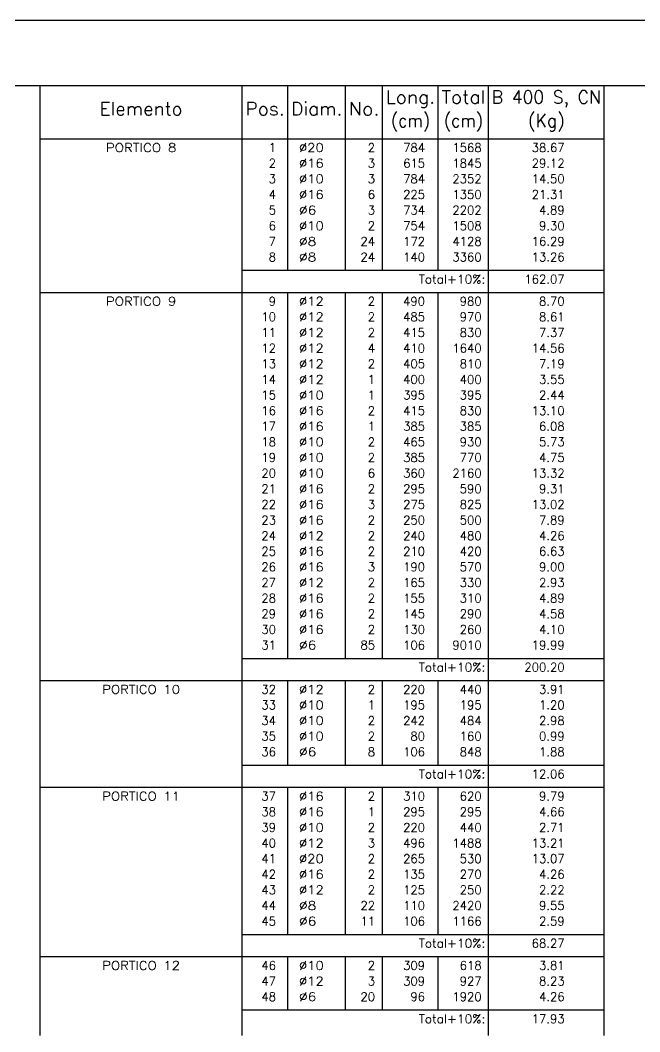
# Model space of a CAD drawing. Header units: millimetres. Extents: x 709.5 to 769, y 350.8 to 392.8.
# Drawn here: x 759.28 to 764.04, y 385.07 to 392.83 of the extents above; entities that cross this region are included whole.
import ezdxf
from ezdxf.enums import TextEntityAlignment as Align

# ---------------------------------------------------------------- set-up
doc = ezdxf.new("R2010")
doc.units = ezdxf.units.MM
doc.linetypes.add('CYPELINEA', pattern=[0])
for name, color, linetype in [('015', 1, 'Continuous'), ('07', 6, 'Continuous'), ('TABLAS', 1, 'CYPELINEA')]:
    doc.layers.add(name, color=color, linetype=linetype)
doc.styles.get("Standard").update_dxf_attribs({"font": 'romans.shx'})

# ---------------------------------------------------------------- blocks, each defined once
blk = doc.blocks.new('A0H')
at = {"layer": '015'}
blk.add_lwpolyline([(-1179, -10), (-1179, 831), (10, 831), (10, -10)], close=True, dxfattribs=at)
at = {"layer": '07'}
blk.add_lwpolyline([(-1154, 0), (-1154, 821), (0, 821), (0, 0)], close=True, dxfattribs=at)

msp = doc.modelspace()

# ---------------------------------------------------------------- linework, layer by layer
at = {"layer": 'TABLAS'}
for p, q in [((759.4358, 392.3341), (763.7638, 392.3341)), ((759.4358, 391.8991), (759.4358, 392.3341)), ((760.9858, 391.8991), (760.9858, 392.3341)), ((761.3373, 391.8991), (761.3373, 392.3341)), ((761.7803, 391.8991), (761.7803, 392.3341)), ((762.0643, 391.8991), (762.0643, 392.3341)), ((762.4908, 391.8991), (762.4908, 392.3341)), ((762.8768, 391.8991), (762.8768, 392.3341)), ((763.7638, 391.8991), (763.7638, 392.3341)), ((759.4358, 391.9241), (763.7638, 391.9241)), ((759.4358, 390.7691), (759.4358, 391.8991)), ((760.9858, 390.7691), (760.9858, 391.8991)), ((761.3373, 390.9141), (761.3373, 391.8991)), ((761.7803, 390.9141), (761.7803, 391.8991)), ((762.0643, 390.9141), (762.0643, 391.8991)), ((762.4908, 390.9141), (762.4908, 391.8991)), ((762.8768, 390.7691), (762.8768, 391.8991)), ((763.7638, 390.7691), (763.7638, 391.8991)), ((760.9858, 390.9141), (763.7638, 390.9141)), ((759.4358, 390.7191), (759.4358, 390.7691)), ((759.4358, 390.7441), (763.7638, 390.7441)), ((759.4358, 387.7891), (759.4358, 390.7191)), ((760.9858, 390.7191), (760.9858, 390.7691)), ((760.9858, 387.7891), (760.9858, 390.7191)), ((761.3373, 390.7191), (761.3373, 390.7441)), ((761.3373, 387.9341), (761.3373, 390.7191)), ((761.7803, 390.7191), (761.7803, 390.7441)), ((761.7803, 387.9341), (761.7803, 390.7191)), ((762.0643, 390.7191), (762.0643, 390.7441)), ((762.0643, 387.9341), (762.0643, 390.7191)), ((762.4908, 390.7191), (762.4908, 390.7441)), ((762.4908, 387.9341), (762.4908, 390.7191)), ((762.8768, 390.7191), (762.8768, 390.7691)), ((762.8768, 387.7891), (762.8768, 390.7191)), ((763.7638, 390.7191), (763.7638, 390.7691)), ((763.7638, 387.7891), (763.7638, 390.7191)), ((760.9858, 387.9341), (763.7638, 387.9341)), ((759.4358, 387.7391), (759.4358, 387.7891)), ((759.4358, 387.7641), (763.7638, 387.7641)), ((760.9858, 387.7391), (760.9858, 387.7891)), ((761.3373, 387.7391), (761.3373, 387.7641)), ((761.7803, 387.7391), (761.7803, 387.7641)), ((762.0643, 387.7391), (762.0643, 387.7641)), ((762.4908, 387.7391), (762.4908, 387.7641)), ((762.8768, 387.7391), (762.8768, 387.7891)), ((763.7638, 387.7391), (763.7638, 387.7891)), ((759.4358, 386.9691), (759.4358, 387.7391)), ((760.9858, 386.9691), (760.9858, 387.7391)), ((761.3373, 387.1141), (761.3373, 387.7391)), ((761.7803, 387.1141), (761.7803, 387.7391)), ((762.0643, 387.1141), (762.0643, 387.7391)), ((762.4908, 387.1141), (762.4908, 387.7391)), ((762.8768, 386.9691), (762.8768, 387.7391)), ((763.7638, 386.9691), (763.7638, 387.7391)), ((760.9858, 387.1141), (763.7638, 387.1141)), ((759.4358, 386.9191), (759.4358, 386.9691)), ((759.4358, 386.9441), (763.7638, 386.9441)), ((759.4358, 385.6691), (759.4358, 386.9191)), ((760.9858, 386.9191), (760.9858, 386.9691)), ((760.9858, 385.6691), (760.9858, 386.9191)), ((761.3373, 386.9191), (761.3373, 386.9441)), ((761.3373, 385.8141), (761.3373, 386.9191)), ((761.7803, 386.9191), (761.7803, 386.9441)), ((761.7803, 385.8141), (761.7803, 386.9191)), ((762.0643, 386.9191), (762.0643, 386.9441)), ((762.0643, 385.8141), (762.0643, 386.9191)), ((762.4908, 386.9191), (762.4908, 386.9441)), ((762.4908, 385.8141), (762.4908, 386.9191)), ((762.8768, 386.9191), (762.8768, 386.9691)), ((762.8768, 385.6691), (762.8768, 386.9191)), ((763.7638, 386.9191), (763.7638, 386.9691)), ((763.7638, 385.6691), (763.7638, 386.9191)), ((760.9858, 385.8141), (763.7638, 385.8141)), ((759.4358, 385.6191), (759.4358, 385.6691)), ((760.9858, 385.6191), (760.9858, 385.6691)), ((762.8768, 385.6191), (762.8768, 385.6691)), ((763.7638, 385.6191), (763.7638, 385.6691)), ((759.4358, 385.6441), (763.7638, 385.6441)), ((759.4358, 385.0891), (759.4358, 385.6191)), ((760.9858, 385.0891), (760.9858, 385.6191)), ((761.3373, 385.6191), (761.3373, 385.6441)), ((761.3373, 385.2341), (761.3373, 385.6191)), ((761.7803, 385.6191), (761.7803, 385.6441)), ((761.7803, 385.2341), (761.7803, 385.6191)), ((762.0643, 385.6191), (762.0643, 385.6441)), ((762.0643, 385.2341), (762.0643, 385.6191)), ((762.4908, 385.6191), (762.4908, 385.6441)), ((762.4908, 385.2341), (762.4908, 385.6191)), ((762.8768, 385.0891), (762.8768, 385.6191)), ((763.7638, 385.0891), (763.7638, 385.6191)), ((760.9858, 385.2341), (763.7638, 385.2341)), ((759.4358, 385.0391), (759.4358, 385.0891)), ((760.9858, 385.0391), (760.9858, 385.0891)), ((762.8768, 385.0391), (762.8768, 385.0891)), ((763.7638, 385.0391), (763.7638, 385.0891))]:
    msp.add_line(p, q, dxfattribs=at)

# ---------------------------------------------------------------- block references
at = {"linetype": 'Continuous', "xscale": 0.05000000000001137, "yscale": 0.05000000000001137, "zscale": 0.05}
msp.add_blockref('A0H', (768.4619, 351.2841), dxfattribs=at)

# ---------------------------------------------------------------- texts
at = {"layer": 'TABLAS'}
for s, height, width, p, p2 in [('Long.', 0.1, 0.988313, (762.0896, 392.1941), (762.4661, 392.1941)), ('Total', 0.1, 1.008, (762.5158, 392.1941), (762.8518, 392.1941)), ('B 400 S, CN', 0.1, 0.825211, (762.9018, 392.1941), (763.7388, 392.1941)), ('Elemento', 0.1, 0.95625, (759.8921, 392.1041), (760.5296, 392.1041)), ('Pos.', 0.1, 1.005, (761.0111, 392.1041), (761.3126, 392.1041)), ('Diam.', 0.1, 0.9825, (761.3623, 392.1041), (761.7553, 392.1041)), ('No.', 0.1, 1.045532, (761.8053, 392.1041), (762.0393, 392.1041)), ('(cm)', 0.1, 0.875, (762.1278, 392.0141), (762.4278, 392.0141)), ('(cm)', 0.1, 0.875, (762.5338, 392.0141), (762.8338, 392.0141)), ('(Kg)', 0.1, 0.925313, (763.1793, 392.0141), (763.4613, 392.0141)), ('PORTICO 8', 0.06665, 1.008625, (759.9403, 391.8225), (760.4813, 391.8225)), ('1', 0.0667, 1.604037, (761.1898, 391.8225), (761.2458, 391.8225)), ('%%c20', 0.06665, 1.069017, (761.4218, 391.8225), (761.6118, 391.8225)), ('2', 0.0667, 1.037907, (761.9503, 391.8225), (762.0063, 391.8225)), ('784', 0.06665, 0.912642, (762.2218, 391.8225), (762.3898, 391.8225)), ('1568', 0.06665, 0.916593, (762.5998, 391.8225), (762.8238, 391.8225)), ('38.67', 0.06665, 0.912642, (763.2083, 391.8225), (763.4603, 391.8225)), ('2', 0.0667, 1.037907, (761.1898, 391.7025), (761.2458, 391.7025)), ('%%c16', 0.06665, 1.069017, (761.4218, 391.7025), (761.6118, 391.7025)), ('3', 0.0667, 1.037907, (761.9503, 391.7025), (762.0063, 391.7025)), ('615', 0.06665, 0.928653, (762.2218, 391.7025), (762.3898, 391.7025)), ('1845', 0.06665, 0.916593, (762.5998, 391.7025), (762.8238, 391.7025)), ('29.12', 0.06665, 0.912642, (763.2083, 391.7025), (763.4603, 391.7025)), ('3', 0.0667, 1.037907, (761.1898, 391.5825), (761.2458, 391.5825)), ('%%c10', 0.06665, 1.069017, (761.4218, 391.5825), (761.6118, 391.5825)), ('3', 0.0667, 1.037907, (761.9503, 391.5825), (762.0063, 391.5825)), ('784', 0.06665, 0.912642, (762.2218, 391.5825), (762.3898, 391.5825)), ('2352', 0.06665, 0.916593, (762.5998, 391.5825), (762.8238, 391.5825)), ('14.50', 0.06665, 0.912642, (763.2083, 391.5825), (763.4603, 391.5825)), ('4', 0.0667, 0.980245, (761.1898, 391.4625), (761.2458, 391.4625)), ('%%c16', 0.06665, 1.069017, (761.4218, 391.4625), (761.6118, 391.4625)), ('6', 0.0667, 1.037907, (761.9503, 391.4625), (762.0063, 391.4625)), ('225', 0.06665, 0.928653, (762.2218, 391.4625), (762.3898, 391.4625)), ('1350', 0.06665, 0.916593, (762.5998, 391.4625), (762.8238, 391.4625)), ('21.31', 0.06665, 0.980245, (763.2083, 391.4625), (763.4603, 391.4625)), ('5', 0.0667, 1.037907, (761.1898, 391.3425), (761.2458, 391.3425)), ('%%c6', 0.06665, 1.172793, (761.4218, 391.3425), (761.5558, 391.3425)), ('3', 0.0667, 1.037907, (761.9503, 391.3425), (762.0063, 391.3425)), ('734', 0.06665, 0.912642, (762.2218, 391.3425), (762.3898, 391.3425)), ('2202', 0.06665, 0.916593, (762.5998, 391.3425), (762.8238, 391.3425)), ('4.89', 0.06665, 0.935688, (763.2643, 391.3425), (763.4603, 391.3425)), ('6', 0.0667, 1.037907, (761.1898, 391.2225), (761.2458, 391.2225)), ('%%c10', 0.06665, 1.069017, (761.4218, 391.2225), (761.6118, 391.2225)), ('2', 0.0667, 1.037907, (761.9503, 391.2225), (762.0063, 391.2225)), ('754', 0.06665, 0.912642, (762.2218, 391.2225), (762.3898, 391.2225)), ('1508', 0.06665, 0.916593, (762.5998, 391.2225), (762.8238, 391.2225)), ('9.30', 0.06665, 0.921723, (763.2643, 391.2225), (763.4603, 391.2225)), ('7', 0.0667, 1.037907, (761.1898, 391.1025), (761.2458, 391.1025)), ('%%c8', 0.06665, 1.172793, (761.4218, 391.1025), (761.5558, 391.1025)), ('24', 0.06665, 0.928653, (761.8943, 391.1025), (762.0063, 391.1025)), ('172', 0.06665, 0.928653, (762.2218, 391.1025), (762.3898, 391.1025)), ('4128', 0.06665, 0.916593, (762.5998, 391.1025), (762.8238, 391.1025)), ('16.29', 0.06665, 0.923254, (763.2083, 391.1025), (763.4603, 391.1025)), ('8', 0.0667, 1.037907, (761.1898, 390.9825), (761.2458, 390.9825)), ('%%c8', 0.06665, 1.172793, (761.4218, 390.9825), (761.5558, 390.9825)), ('24', 0.06665, 0.928653, (761.8943, 390.9825), (762.0063, 390.9825)), ('140', 0.06665, 0.928653, (762.2218, 390.9825), (762.3898, 390.9825)), ('3360', 0.06665, 0.916593, (762.5998, 390.9825), (762.8238, 390.9825)), ('13.26', 0.06665, 0.912642, (763.2083, 390.9825), (763.4603, 390.9825)), ('Total+10%:', 0.06665, 0.94709, (762.3408, 390.8125), (762.8518, 390.8125)), ('162.07', 0.06665, 0.906956, (763.1523, 390.8125), (763.4603, 390.8125)), ('PORTICO 9', 0.06665, 1.014629, (759.9403, 390.6425), (760.4813, 390.6425)), ('9', 0.0667, 1.102776, (761.1898, 390.6425), (761.2458, 390.6425)), ('%%c12', 0.06665, 1.069017, (761.4218, 390.6425), (761.6118, 390.6425)), ('2', 0.0667, 1.037907, (761.9503, 390.6425), (762.0063, 390.6425)), ('490', 0.06665, 0.928653, (762.2218, 390.6425), (762.3898, 390.6425)), ('980', 0.06665, 0.928653, (762.6558, 390.6425), (762.8238, 390.6425)), ('8.70', 0.06665, 0.921723, (763.2643, 390.6425), (763.4603, 390.6425)), ('10', 0.06665, 0.953752, (761.1338, 390.5225), (761.2458, 390.5225)), ('%%c12', 0.06665, 1.069017, (761.4218, 390.5225), (761.6118, 390.5225)), ('2', 0.0667, 1.037907, (761.9503, 390.5225), (762.0063, 390.5225)), ('485', 0.06665, 0.928653, (762.2218, 390.5225), (762.3898, 390.5225)), ('970', 0.06665, 0.928653, (762.6558, 390.5225), (762.8238, 390.5225)), ('8.61', 0.06665, 1.012384, (763.2643, 390.5225), (763.4603, 390.5225)), ('11', 0.06665, 1.138349, (761.1338, 390.4025), (761.2458, 390.4025)), ('%%c12', 0.06665, 1.069017, (761.4218, 390.4025), (761.6118, 390.4025)), ('2', 0.0667, 1.037907, (761.9503, 390.4025), (762.0063, 390.4025)), ('415', 0.06665, 0.928653, (762.2218, 390.4025), (762.3898, 390.4025)), ('830', 0.06665, 0.928653, (762.6558, 390.4025), (762.8238, 390.4025)), ('7.37', 0.06665, 0.921723, (763.2643, 390.4025), (763.4603, 390.4025)), ('12', 0.06665, 0.953752, (761.1338, 390.2825), (761.2458, 390.2825)), ('%%c12', 0.06665, 1.069017, (761.4218, 390.2825), (761.6118, 390.2825)), ('4', 0.0667, 0.980245, (761.9503, 390.2825), (762.0063, 390.2825)), ('410', 0.06665, 0.928653, (762.2218, 390.2825), (762.3898, 390.2825)), ('1640', 0.06665, 0.916593, (762.5998, 390.2825), (762.8238, 390.2825)), ('14.56', 0.06665, 0.912642, (763.2083, 390.2825), (763.4603, 390.2825)), ('13', 0.06665, 0.953752, (761.1338, 390.1625), (761.2458, 390.1625)), ('%%c12', 0.06665, 1.069017, (761.4218, 390.1625), (761.6118, 390.1625)), ('2', 0.0667, 1.037907, (761.9503, 390.1625), (762.0063, 390.1625)), ('405', 0.06665, 0.928653, (762.2218, 390.1625), (762.3898, 390.1625)), ('810', 0.06665, 0.928653, (762.6558, 390.1625), (762.8238, 390.1625)), ('7.19', 0.06665, 0.935688, (763.2643, 390.1625), (763.4603, 390.1625)), ('14', 0.06665, 0.928653, (761.1338, 390.0425), (761.2458, 390.0425)), ('%%c12', 0.06665, 1.069017, (761.4218, 390.0425), (761.6118, 390.0425)), ('1', 0.0667, 1.604037, (761.9503, 390.0425), (762.0063, 390.0425)), ('400', 0.06665, 0.928653, (762.2218, 390.0425), (762.3898, 390.0425)), ('400', 0.06665, 0.928653, (762.6558, 390.0425), (762.8238, 390.0425)), ('3.55', 0.06665, 0.921723, (763.2643, 390.0425), (763.4603, 390.0425)), ('15', 0.06665, 0.953752, (761.1338, 389.9225), (761.2458, 389.9225)), ('%%c10', 0.06665, 1.069017, (761.4218, 389.9225), (761.6118, 389.9225)), ('1', 0.0667, 1.604037, (761.9503, 389.9225), (762.0063, 389.9225)), ('395', 0.06665, 0.928653, (762.2218, 389.9225), (762.3898, 389.9225)), ('395', 0.06665, 0.928653, (762.6558, 389.9225), (762.8238, 389.9225)), ('2.44', 0.06665, 0.908168, (763.2643, 389.9225), (763.4603, 389.9225)), ('16', 0.06665, 0.953752, (761.1338, 389.8025), (761.2458, 389.8025)), ('%%c16', 0.06665, 1.069017, (761.4218, 389.8025), (761.6118, 389.8025)), ('2', 0.0667, 1.037907, (761.9503, 389.8025), (762.0063, 389.8025)), ('415', 0.06665, 0.928653, (762.2218, 389.8025), (762.3898, 389.8025)), ('830', 0.06665, 0.928653, (762.6558, 389.8025), (762.8238, 389.8025)), ('13.10', 0.06665, 0.912642, (763.2083, 389.8025), (763.4603, 389.8025)), ('17', 0.06665, 0.953752, (761.1338, 389.6825), (761.2458, 389.6825)), ('%%c16', 0.06665, 1.069017, (761.4218, 389.6825), (761.6118, 389.6825)), ('1', 0.0667, 1.604037, (761.9503, 389.6825), (762.0063, 389.6825)), ('385', 0.06665, 0.928653, (762.2218, 389.6825), (762.3898, 389.6825)), ('385', 0.06665, 0.928653, (762.6558, 389.6825), (762.8238, 389.6825)), ('6.08', 0.06665, 0.921723, (763.2643, 389.6825), (763.4603, 389.6825)), ('18', 0.06665, 0.953752, (761.1338, 389.5625), (761.2458, 389.5625)), ('%%c10', 0.06665, 1.069017, (761.4218, 389.5625), (761.6118, 389.5625)), ('2', 0.0667, 1.037907, (761.9503, 389.5625), (762.0063, 389.5625)), ('465', 0.06665, 0.928653, (762.2218, 389.5625), (762.3898, 389.5625)), ('930', 0.06665, 0.928653, (762.6558, 389.5625), (762.8238, 389.5625)), ('5.73', 0.06665, 0.921723, (763.2643, 389.5625), (763.4603, 389.5625)), ('19', 0.06665, 0.980245, (761.1338, 389.4425), (761.2458, 389.4425)), ('%%c10', 0.06665, 1.069017, (761.4218, 389.4425), (761.6118, 389.4425)), ('2', 0.0667, 1.037907, (761.9503, 389.4425), (762.0063, 389.4425)), ('385', 0.06665, 0.928653, (762.2218, 389.4425), (762.3898, 389.4425)), ('770', 0.06665, 0.928653, (762.6558, 389.4425), (762.8238, 389.4425)), ('4.75', 0.06665, 0.921723, (763.2643, 389.4425), (763.4603, 389.4425)), ('20', 0.06665, 0.953752, (761.1338, 389.3225), (761.2458, 389.3225)), ('%%c10', 0.06665, 1.069017, (761.4218, 389.3225), (761.6118, 389.3225)), ('6', 0.0667, 1.037907, (761.9503, 389.3225), (762.0063, 389.3225)), ('360', 0.06665, 0.928653, (762.2218, 389.3225), (762.3898, 389.3225)), ('2160', 0.06665, 0.916593, (762.5998, 389.3225), (762.8238, 389.3225)), ('13.32', 0.06665, 0.912642, (763.2083, 389.3225), (763.4603, 389.3225)), ('21', 0.06665, 1.138349, (761.1338, 389.2025), (761.2458, 389.2025)), ('%%c16', 0.06665, 1.069017, (761.4218, 389.2025), (761.6118, 389.2025)), ('2', 0.0667, 1.037907, (761.9503, 389.2025), (762.0063, 389.2025)), ('295', 0.06665, 0.928653, (762.2218, 389.2025), (762.3898, 389.2025)), ('590', 0.06665, 0.928653, (762.6558, 389.2025), (762.8238, 389.2025)), ('9.31', 0.06665, 1.012384, (763.2643, 389.2025), (763.4603, 389.2025)), ('22', 0.06665, 0.953752, (761.1338, 389.0825), (761.2458, 389.0825)), ('%%c16', 0.06665, 1.069017, (761.4218, 389.0825), (761.6118, 389.0825)), ('3', 0.0667, 1.037907, (761.9503, 389.0825), (762.0063, 389.0825)), ('275', 0.06665, 0.928653, (762.2218, 389.0825), (762.3898, 389.0825)), ('825', 0.06665, 0.928653, (762.6558, 389.0825), (762.8238, 389.0825)), ('13.02', 0.06665, 0.912642, (763.2083, 389.0825), (763.4603, 389.0825)), ('23', 0.06665, 0.953752, (761.1338, 388.9625), (761.2458, 388.9625)), ('%%c16', 0.06665, 1.069017, (761.4218, 388.9625), (761.6118, 388.9625)), ('2', 0.0667, 1.037907, (761.9503, 388.9625), (762.0063, 388.9625)), ('250', 0.06665, 0.928653, (762.2218, 388.9625), (762.3898, 388.9625)), ('500', 0.06665, 0.928653, (762.6558, 388.9625), (762.8238, 388.9625)), ('7.89', 0.06665, 0.935688, (763.2643, 388.9625), (763.4603, 388.9625)), ('24', 0.06665, 0.928653, (761.1338, 388.8425), (761.2458, 388.8425)), ('%%c12', 0.06665, 1.069017, (761.4218, 388.8425), (761.6118, 388.8425)), ('2', 0.0667, 1.037907, (761.9503, 388.8425), (762.0063, 388.8425)), ('240', 0.06665, 0.928653, (762.2218, 388.8425), (762.3898, 388.8425)), ('480', 0.06665, 0.928653, (762.6558, 388.8425), (762.8238, 388.8425)), ('4.26', 0.06665, 0.921723, (763.2643, 388.8425), (763.4603, 388.8425)), ('25', 0.06665, 0.953752, (761.1338, 388.7225), (761.2458, 388.7225)), ('%%c16', 0.06665, 1.069017, (761.4218, 388.7225), (761.6118, 388.7225)), ('2', 0.0667, 1.037907, (761.9503, 388.7225), (762.0063, 388.7225)), ('210', 0.06665, 0.928653, (762.2218, 388.7225), (762.3898, 388.7225)), ('420', 0.06665, 0.928653, (762.6558, 388.7225), (762.8238, 388.7225)), ('6.63', 0.06665, 0.921723, (763.2643, 388.7225), (763.4603, 388.7225)), ('26', 0.06665, 0.953752, (761.1338, 388.6025), (761.2458, 388.6025)), ('%%c16', 0.06665, 1.069017, (761.4218, 388.6025), (761.6118, 388.6025)), ('3', 0.0667, 1.037907, (761.9503, 388.6025), (762.0063, 388.6025)), ('190', 0.06665, 0.928653, (762.2218, 388.6025), (762.3898, 388.6025)), ('570', 0.06665, 0.928653, (762.6558, 388.6025), (762.8238, 388.6025)), ('9.00', 0.06665, 0.921723, (763.2643, 388.6025), (763.4603, 388.6025)), ('27', 0.06665, 0.953752, (761.1338, 388.4825), (761.2458, 388.4825)), ('%%c12', 0.06665, 1.069017, (761.4218, 388.4825), (761.6118, 388.4825)), ('2', 0.0667, 1.037907, (761.9503, 388.4825), (762.0063, 388.4825)), ('165', 0.06665, 0.928653, (762.2218, 388.4825), (762.3898, 388.4825)), ('330', 0.06665, 0.928653, (762.6558, 388.4825), (762.8238, 388.4825)), ('2.93', 0.06665, 0.921723, (763.2643, 388.4825), (763.4603, 388.4825)), ('28', 0.06665, 0.953752, (761.1338, 388.3625), (761.2458, 388.3625)), ('%%c16', 0.06665, 1.069017, (761.4218, 388.3625), (761.6118, 388.3625)), ('2', 0.0667, 1.037907, (761.9503, 388.3625), (762.0063, 388.3625)), ('155', 0.06665, 0.928653, (762.2218, 388.3625), (762.3898, 388.3625)), ('310', 0.06665, 0.928653, (762.6558, 388.3625), (762.8238, 388.3625)), ('4.89', 0.06665, 0.935688, (763.2643, 388.3625), (763.4603, 388.3625)), ('29', 0.06665, 0.980245, (761.1338, 388.2425), (761.2458, 388.2425)), ('%%c16', 0.06665, 1.069017, (761.4218, 388.2425), (761.6118, 388.2425)), ('2', 0.0667, 1.037907, (761.9503, 388.2425), (762.0063, 388.2425)), ('145', 0.06665, 0.928653, (762.2218, 388.2425), (762.3898, 388.2425)), ('290', 0.06665, 0.928653, (762.6558, 388.2425), (762.8238, 388.2425)), ('4.58', 0.06665, 0.921723, (763.2643, 388.2425), (763.4603, 388.2425)), ('30', 0.06665, 0.953752, (761.1338, 388.1225), (761.2458, 388.1225)), ('%%c16', 0.06665, 1.069017, (761.4218, 388.1225), (761.6118, 388.1225)), ('2', 0.0667, 1.037907, (761.9503, 388.1225), (762.0063, 388.1225)), ('130', 0.06665, 0.928653, (762.2218, 388.1225), (762.3898, 388.1225)), ('260', 0.06665, 0.928653, (762.6558, 388.1225), (762.8238, 388.1225)), ('4.10', 0.06665, 0.921723, (763.2643, 388.1225), (763.4603, 388.1225)), ('31', 0.06665, 1.138349, (761.1338, 388.0025), (761.2458, 388.0025)), ('%%c6', 0.06665, 1.172793, (761.4218, 388.0025), (761.5558, 388.0025)), ('85', 0.06665, 0.953752, (761.8943, 388.0025), (762.0063, 388.0025)), ('106', 0.06665, 0.928653, (762.2218, 388.0025), (762.3898, 388.0025)), ('9010', 0.06665, 0.916593, (762.5998, 388.0025), (762.8238, 388.0025)), ('19.99', 0.06665, 0.923254, (763.2083, 388.0025), (763.4603, 388.0025)), ('Total+10%:', 0.06665, 0.94709, (762.3408, 387.8325), (762.8518, 387.8325)), ('200.20', 0.06665, 0.906956, (763.1523, 387.8325), (763.4603, 387.8325)), ('PORTICO 10', 0.06665, 0.995249, (759.9123, 387.6625), (760.5093, 387.6625)), ('32', 0.06665, 0.953752, (761.1338, 387.6625), (761.2458, 387.6625)), ('%%c12', 0.06665, 1.069017, (761.4218, 387.6625), (761.6118, 387.6625)), ('2', 0.0667, 1.037907, (761.9503, 387.6625), (762.0063, 387.6625)), ('220', 0.06665, 0.928653, (762.2218, 387.6625), (762.3898, 387.6625)), ('440', 0.06665, 0.928653, (762.6558, 387.6625), (762.8238, 387.6625)), ('3.91', 0.06665, 1.012384, (763.2643, 387.6625), (763.4603, 387.6625)), ('33', 0.06665, 0.953752, (761.1338, 387.5425), (761.2458, 387.5425)), ('%%c10', 0.06665, 1.069017, (761.4218, 387.5425), (761.6118, 387.5425)), ('1', 0.0667, 1.604037, (761.9503, 387.5425), (762.0063, 387.5425)), ('195', 0.06665, 0.928653, (762.2218, 387.5425), (762.3898, 387.5425)), ('195', 0.06665, 0.928653, (762.6558, 387.5425), (762.8238, 387.5425)), ('1.20', 0.06665, 0.921723, (763.2643, 387.5425), (763.4603, 387.5425)), ('34', 0.06665, 0.928653, (761.1338, 387.4225), (761.2458, 387.4225)), ('%%c10', 0.06665, 1.069017, (761.4218, 387.4225), (761.6118, 387.4225)), ('2', 0.0667, 1.037907, (761.9503, 387.4225), (762.0063, 387.4225)), ('242', 0.06665, 0.928653, (762.2218, 387.4225), (762.3898, 387.4225)), ('484', 0.06665, 0.912642, (762.6558, 387.4225), (762.8238, 387.4225)), ('2.98', 0.06665, 0.921723, (763.2643, 387.4225), (763.4603, 387.4225)), ('35', 0.06665, 0.953752, (761.1338, 387.3025), (761.2458, 387.3025)), ('%%c10', 0.06665, 1.069017, (761.4218, 387.3025), (761.6118, 387.3025)), ('2', 0.0667, 1.037907, (761.9503, 387.3025), (762.0063, 387.3025)), ('80', 0.06665, 0.953752, (762.2778, 387.3025), (762.3898, 387.3025)), ('160', 0.06665, 0.928653, (762.6558, 387.3025), (762.8238, 387.3025)), ('0.99', 0.06665, 0.935688, (763.2643, 387.3025), (763.4603, 387.3025)), ('36', 0.06665, 0.953752, (761.1338, 387.1825), (761.2458, 387.1825)), ('%%c6', 0.06665, 1.172793, (761.4218, 387.1825), (761.5558, 387.1825)), ('8', 0.0667, 1.037907, (761.9503, 387.1825), (762.0063, 387.1825)), ('106', 0.06665, 0.928653, (762.2218, 387.1825), (762.3898, 387.1825)), ('848', 0.06665, 0.928653, (762.6558, 387.1825), (762.8238, 387.1825)), ('1.88', 0.06665, 0.921723, (763.2643, 387.1825), (763.4603, 387.1825)), ('Total+10%:', 0.06665, 0.94709, (762.3408, 387.0125), (762.8518, 387.0125)), ('12.06', 0.06665, 0.912642, (763.2083, 387.0125), (763.4603, 387.0125)), ('PORTICO 11', 0.06665, 1.02788, (759.9123, 386.8425), (760.5093, 386.8425)), ('37', 0.06665, 0.953752, (761.1338, 386.8425), (761.2458, 386.8425)), ('%%c16', 0.06665, 1.069017, (761.4218, 386.8425), (761.6118, 386.8425)), ('2', 0.0667, 1.037907, (761.9503, 386.8425), (762.0063, 386.8425)), ('310', 0.06665, 0.928653, (762.2218, 386.8425), (762.3898, 386.8425)), ('620', 0.06665, 0.928653, (762.6558, 386.8425), (762.8238, 386.8425)), ('9.79', 0.06665, 0.935688, (763.2643, 386.8425), (763.4603, 386.8425)), ('38', 0.06665, 0.953752, (761.1338, 386.7225), (761.2458, 386.7225)), ('%%c16', 0.06665, 1.069017, (761.4218, 386.7225), (761.6118, 386.7225)), ('1', 0.0667, 1.604037, (761.9503, 386.7225), (762.0063, 386.7225)), ('295', 0.06665, 0.928653, (762.2218, 386.7225), (762.3898, 386.7225)), ('295', 0.06665, 0.928653, (762.6558, 386.7225), (762.8238, 386.7225)), ('4.66', 0.06665, 0.921723, (763.2643, 386.7225), (763.4603, 386.7225)), ('39', 0.06665, 0.980245, (761.1338, 386.6025), (761.2458, 386.6025)), ('%%c10', 0.06665, 1.069017, (761.4218, 386.6025), (761.6118, 386.6025)), ('2', 0.0667, 1.037907, (761.9503, 386.6025), (762.0063, 386.6025)), ('220', 0.06665, 0.928653, (762.2218, 386.6025), (762.3898, 386.6025)), ('440', 0.06665, 0.928653, (762.6558, 386.6025), (762.8238, 386.6025)), ('2.71', 0.06665, 1.012384, (763.2643, 386.6025), (763.4603, 386.6025)), ('40', 0.06665, 0.953752, (761.1338, 386.4825), (761.2458, 386.4825)), ('%%c12', 0.06665, 1.069017, (761.4218, 386.4825), (761.6118, 386.4825)), ('3', 0.0667, 1.037907, (761.9503, 386.4825), (762.0063, 386.4825)), ('496', 0.06665, 0.928653, (762.2218, 386.4825), (762.3898, 386.4825)), ('1488', 0.06665, 0.916593, (762.5998, 386.4825), (762.8238, 386.4825)), ('13.21', 0.06665, 0.980245, (763.2083, 386.4825), (763.4603, 386.4825)), ('41', 0.06665, 1.138349, (761.1338, 386.3625), (761.2458, 386.3625)), ('%%c20', 0.06665, 1.069017, (761.4218, 386.3625), (761.6118, 386.3625)), ('2', 0.0667, 1.037907, (761.9503, 386.3625), (762.0063, 386.3625)), ('265', 0.06665, 0.928653, (762.2218, 386.3625), (762.3898, 386.3625)), ('530', 0.06665, 0.928653, (762.6558, 386.3625), (762.8238, 386.3625)), ('13.07', 0.06665, 0.912642, (763.2083, 386.3625), (763.4603, 386.3625)), ('42', 0.06665, 0.953752, (761.1338, 386.2425), (761.2458, 386.2425)), ('%%c16', 0.06665, 1.069017, (761.4218, 386.2425), (761.6118, 386.2425)), ('2', 0.0667, 1.037907, (761.9503, 386.2425), (762.0063, 386.2425)), ('135', 0.06665, 0.928653, (762.2218, 386.2425), (762.3898, 386.2425)), ('270', 0.06665, 0.928653, (762.6558, 386.2425), (762.8238, 386.2425)), ('4.26', 0.06665, 0.921723, (763.2643, 386.2425), (763.4603, 386.2425)), ('43', 0.06665, 0.953752, (761.1338, 386.1225), (761.2458, 386.1225)), ('%%c12', 0.06665, 1.069017, (761.4218, 386.1225), (761.6118, 386.1225)), ('2', 0.0667, 1.037907, (761.9503, 386.1225), (762.0063, 386.1225)), ('125', 0.06665, 0.928653, (762.2218, 386.1225), (762.3898, 386.1225)), ('250', 0.06665, 0.928653, (762.6558, 386.1225), (762.8238, 386.1225)), ('2.22', 0.06665, 0.921723, (763.2643, 386.1225), (763.4603, 386.1225)), ('44', 0.06665, 0.928653, (761.1338, 386.0025), (761.2458, 386.0025)), ('%%c8', 0.06665, 1.172793, (761.4218, 386.0025), (761.5558, 386.0025)), ('22', 0.06665, 0.953752, (761.8943, 386.0025), (762.0063, 386.0025)), ('110', 0.06665, 0.928653, (762.2218, 386.0025), (762.3898, 386.0025)), ('2420', 0.06665, 0.916593, (762.5998, 386.0025), (762.8238, 386.0025)), ('9.55', 0.06665, 0.921723, (763.2643, 386.0025), (763.4603, 386.0025)), ('45', 0.06665, 0.953752, (761.1338, 385.8825), (761.2458, 385.8825)), ('%%c6', 0.06665, 1.172793, (761.4218, 385.8825), (761.5558, 385.8825)), ('11', 0.06665, 1.138349, (761.8943, 385.8825), (762.0063, 385.8825)), ('106', 0.06665, 0.928653, (762.2218, 385.8825), (762.3898, 385.8825)), ('1166', 0.06665, 0.916593, (762.5998, 385.8825), (762.8238, 385.8825)), ('2.59', 0.06665, 0.935688, (763.2643, 385.8825), (763.4603, 385.8825)), ('Total+10%:', 0.06665, 0.94709, (762.3408, 385.7125), (762.8518, 385.7125)), ('68.27', 0.06665, 0.912642, (763.2083, 385.7125), (763.4603, 385.7125)), ('PORTICO 12', 0.06665, 0.995249, (759.9123, 385.5425), (760.5093, 385.5425)), ('46', 0.06665, 0.953752, (761.1338, 385.5425), (761.2458, 385.5425)), ('%%c10', 0.06665, 1.069017, (761.4218, 385.5425), (761.6118, 385.5425)), ('2', 0.0667, 1.037907, (761.9503, 385.5425), (762.0063, 385.5425)), ('309', 0.06665, 0.945236, (762.2218, 385.5425), (762.3898, 385.5425)), ('618', 0.06665, 0.928653, (762.6558, 385.5425), (762.8238, 385.5425)), ('3.81', 0.06665, 1.012384, (763.2643, 385.5425), (763.4603, 385.5425)), ('47', 0.06665, 0.953752, (761.1338, 385.4225), (761.2458, 385.4225)), ('%%c12', 0.06665, 1.069017, (761.4218, 385.4225), (761.6118, 385.4225)), ('3', 0.0667, 1.037907, (761.9503, 385.4225), (762.0063, 385.4225)), ('309', 0.06665, 0.945236, (762.2218, 385.4225), (762.3898, 385.4225)), ('927', 0.06665, 0.928653, (762.6558, 385.4225), (762.8238, 385.4225)), ('8.23', 0.06665, 0.921723, (763.2643, 385.4225), (763.4603, 385.4225)), ('48', 0.06665, 0.953752, (761.1338, 385.3025), (761.2458, 385.3025)), ('%%c6', 0.06665, 1.172793, (761.4218, 385.3025), (761.5558, 385.3025)), ('20', 0.06665, 0.953752, (761.8943, 385.3025), (762.0063, 385.3025)), ('96', 0.06665, 0.953752, (762.2778, 385.3025), (762.3898, 385.3025)), ('1920', 0.06665, 0.916593, (762.5998, 385.3025), (762.8238, 385.3025)), ('4.26', 0.06665, 0.921723, (763.2643, 385.3025), (763.4603, 385.3025)), ('Total+10%:', 0.06665, 0.94709, (762.3408, 385.1325), (762.8518, 385.1325)), ('17.93', 0.06665, 0.912642, (763.2083, 385.1325), (763.4603, 385.1325))]:
    msp.add_text(s, height=height, dxfattribs=dict(at, width=width)).set_placement(p, p2, align=Align.FIT)

doc.saveas('drawing.dxf')
